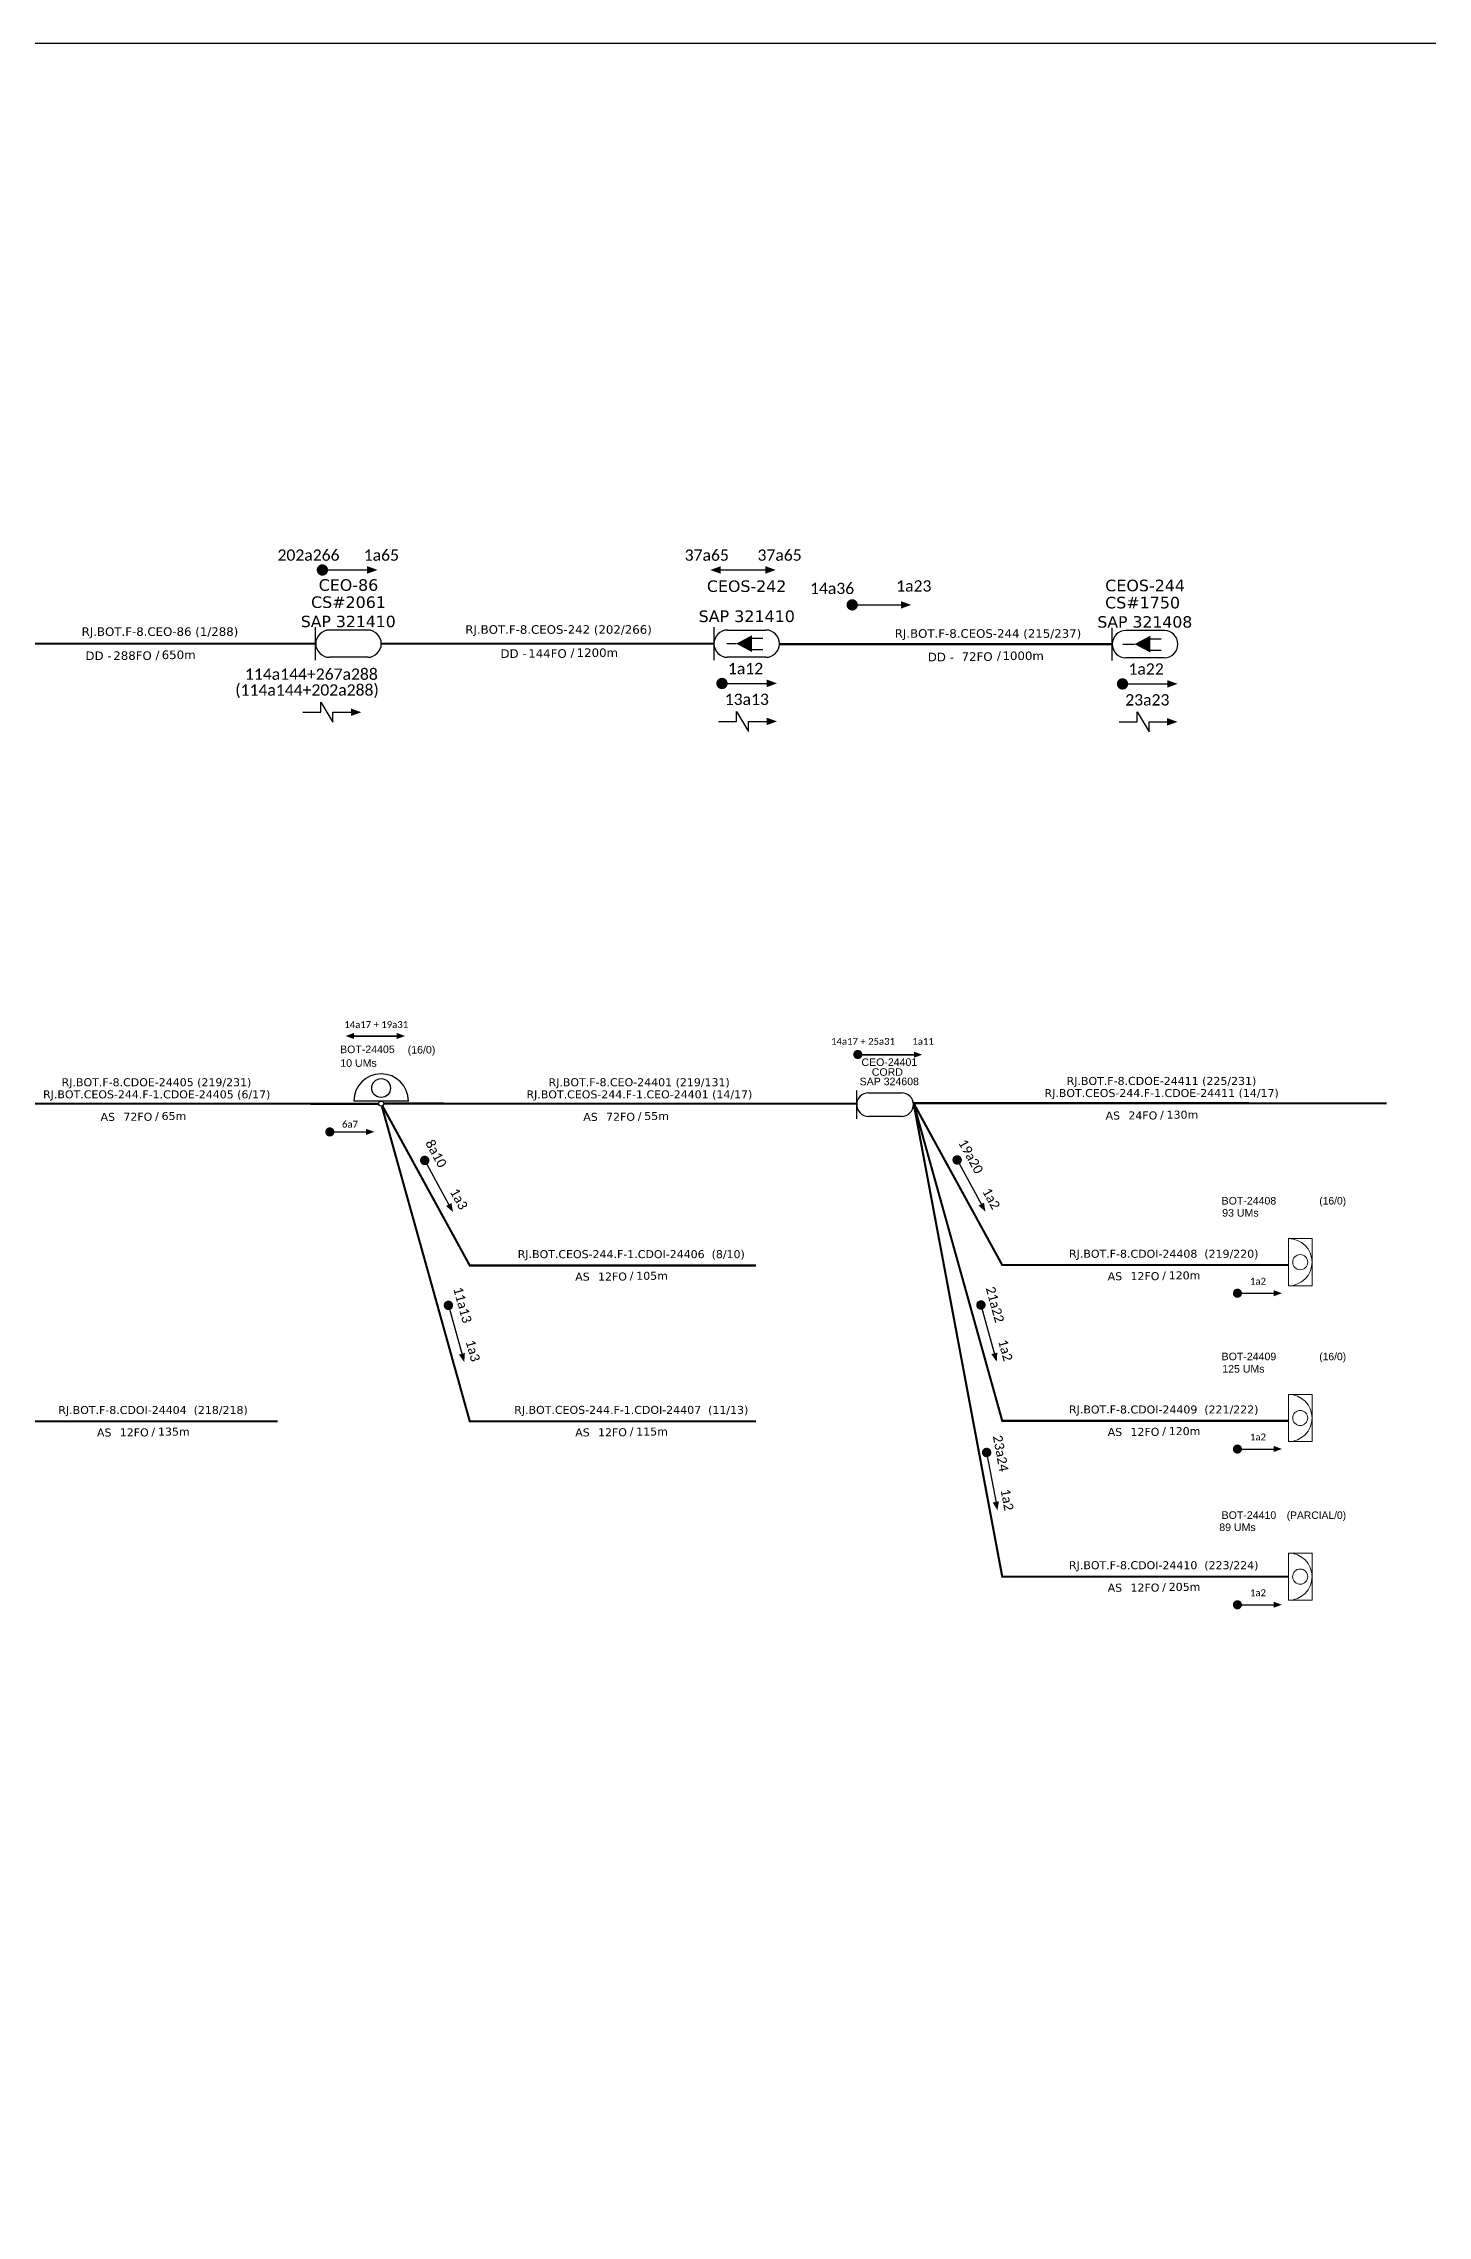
# Model space of a CAD drawing. Header units: millimetres. Extents: x -1286 to 1358, y -500 to 94.
# Drawn here: x -1023.2 to -780.8, y -286.2 to 94.2 of the extents above; entities that cross this region are included whole.
import ezdxf
from ezdxf.enums import TextEntityAlignment as Align

# ---------------------------------------------------------------- set-up
doc = ezdxf.new("R2010")
doc.units = ezdxf.units.MM
for name, color, linetype, lineweight in [("20.0-LEGENDA DOS CDO'S", 1, 'Continuous', 0), ('20.1-CDO_INTERIOR', 1, 'Continuous', 0), ('20.2-CDO_POSTE', 1, 'Continuous', 5), ('40.1-ETIQUETAS', 1, 'Continuous', 20)]:
    doc.layers.add(name, color=color, linetype=linetype, lineweight=lineweight)
for name, color, linetype in [('20.4-CEOS', 1, 'Continuous'), ('20.5-CEO', 1, 'Continuous'), ('CAP a instalar', 1, 'Continuous'), ('CD a instalar', 1, 'Continuous'), ('label_cabos', 7, 'Continuous'), ('SETA', 7, 'Continuous'), ('texto', 255, 'Continuous')]:
    doc.layers.add(name, color=color, linetype=linetype)
doc.styles.add('ARIAL', font='arial.ttf')
doc.styles.add('siredit', font='verdana.ttf')
doc.linetypes.add('FENCELINE1', pattern='A,0.25,-0.1,[133,ltypeshp.shx,S=0.1,R=0,X=-0.1,Y=0],-0.1,1', length=1.45)

# ---------------------------------------------------------------- blocks, each defined once
blk = doc.blocks.new('ETIQUETA_RS5F')
at = {"layer": '40.1-ETIQUETAS', "color": 0, "style": 'siredit'}
blk.add_text('/', height=1.5, dxfattribs=at).set_placement((1.58, -1.95), align=Align.MIDDLE_RIGHT)
for tag, p in [('ETIQUETA_R_PRIMARIA', (1.21, 4.1)), ('ETIQUETA_R_SECUNDARIA', (1.21, 2.1)), ('F_ATIVAS/F_MORTAS', (1.14, -4.24))]:
    blk.add_attdef(tag, text='', height=1.5, dxfattribs=at).set_placement(p, align=Align.MIDDLE_CENTER)
for tag, p in [('TIPO_CABO', (-6.58, -2.12)), ('CAP_CABO', (0.4, -2.09))]:
    blk.add_attdef(tag, text='', height=1.5, dxfattribs=at).set_placement(p, align=Align.MIDDLE_RIGHT)
blk.add_attdef('METROS', text='', height=1.5, dxfattribs=at).set_placement((2.14, -1.95), align=Align.MIDDLE_LEFT)
for tag, p in [('FUSÃO_1', (0.85, -8.39)), ('FUSÃO_2', (0.85, -10.6)), ('FUSÃO_3', (0.85, -12.93)), ('FUSÃO_4', (0.85, -15.14)), ('FUSÃO_5', (0.85, -17.16))]:
    blk.add_attdef(tag, text='', height=1.5, dxfattribs=at).set_placement(p, align=Align.CENTER)
blk = doc.blocks.new('CDOE-TEXTO PADRÃO')
at = {"layer": "20.0-LEGENDA DOS CDO'S", "color": 0, "style": 'ARIAL'}
for tag, p in [('CDO_N', (0.49, 7.39)), ('CORDOALHA', (0.5, 4.33)), ('SAP', (0.51, 1.67)), ('SPLITER_1', (0.59, -0.91)), ('SPLITER_2', (0.6, -3.55)), ('(XX-XX_F)S', (0.54, -8.29)), ('(XX-XX_L)S', (0.55, -10.83)), ('UMS', (0.55, -13.15))]:
    blk.add_attdef(tag, p, '', height=1.7, rotation=0.118, dxfattribs=at)
blk.add_attdef('FIBRAS_UTILIZADAS', text='', height=1.7, rotation=0.118, dxfattribs=at).set_placement((19.77, 7.43), align=Align.CENTER)
blk = doc.blocks.new('CDOI_INT')
at = {"layer": '20.1-CDO_INTERIOR', "color": 0, "lineweight": 18}
blk.add_lwpolyline([(4.25, -4.25), (4.25, 4.25), (0, 4.25), (0, -4.25)], close=True, dxfattribs=at)
blk.add_circle((2.12, 0), 1.36, dxfattribs=at)
blk.add_arc((0, 0), 4.25, 270, 90, dxfattribs=at)
at = {"layer": "20.0-LEGENDA DOS CDO'S", "color": 0, "style": 'ARIAL'}
for tag, p in [('CDO_N', (-0.08, 10.38)), ('SPLITER_1', (21.18, 10.38)), ('SURVEY', (-0.08, 8.2)), ('SPLITER_2', (21.19, 8.68)), ('SAP', (-0.08, 6.23)), ('1:XX', (5.94, -2.22)), ('UMS', (5.94, -4.24))]:
    blk.add_attdef(tag, p, '', height=1.36, dxfattribs=at)
blk.add_attdef('FIBRAS_UTILIZADAS', text='', height=1.36, dxfattribs=at).set_placement((15.34, 10.38), align=Align.CENTER)

msp = doc.modelspace()

# ---------------------------------------------------------------- linework, layer by layer
msp.add_lwpolyline([(-1286.07, -499.81), (-445.07, -499.81), (-445.07, 94.19), (-1286.07, 94.19)], close=True)
at = {"color": 7}
for points, const_width in [([(-974.84, 1.99, 1), (-973.85, 1.99, 1)], 0.99), ([(-882.08, -4.12, 1), (-881.09, -4.12, 1)], 0.99), ([(-904.88, -17.88, 1), (-903.89, -17.88, 1)], 0.99), ([(-834.75, -17.96, 1), (-833.76, -17.96, 1)], 0.99), ([(-881.01, -82.85, 1), (-880.21, -82.85, 1)], 0.802), ([(-973.45, -96.41, 1), (-972.65, -96.41, 1)], 0.802), ([(-956.55, -101, 1), (-956.32, -101.79, 1)], 0.824), ([(-863.41, -100.96, 1), (-863.01, -101.68, 1)], 0.824), ([(-814.54, -124.66, 1), (-813.74, -124.66, 1)], 0.801), ([(-952.39, -126.38, 1), (-952.17, -127.18, 1)], 0.824), ([(-859.17, -126.32, 1), (-858.94, -127.11, 1)], 0.824), ([(-858.13, -152.14, 1), (-857.97, -152.95, 1)], 0.824), ([(-814.54, -151.94, 1), (-813.74, -151.94, 1)], 0.801), ([(-814.54, -179.21, 1), (-813.74, -179.21, 1)], 0.801)]:
    msp.add_lwpolyline(points, format="xyb", close=True, dxfattribs=dict(at, const_width=const_width))
for points in [[(-974.61, -22.92), (-974.61, -21.17), (-972.52, -24.67), (-972.51, -22.92)], [(-901.83, -24.52), (-901.83, -22.77), (-899.74, -26.27), (-899.74, -24.52)], [(-831.7, -24.6), (-831.7, -22.85), (-829.61, -26.35), (-829.6, -24.6)]]:
    msp.add_lwpolyline(points, dxfattribs=at)
at = {"layer": '20.1-CDO_INTERIOR', "color": 1, "lineweight": 18}
for points in [[(-801.08, -123.36), (-801.08, -115.09), (-805.21, -115.09), (-805.21, -123.36)], [(-801.08, -150.63), (-801.08, -142.36), (-805.21, -142.36), (-805.21, -150.63)]]:
    msp.add_lwpolyline(points, close=True, dxfattribs=at)
for centre in [(-803.14, -119.22), (-803.14, -146.5)]:
    msp.add_circle(centre, 1.32, dxfattribs=at)
for centre in [(-805.21, -119.22), (-805.21, -146.5)]:
    msp.add_arc(centre, 4.14, 270, 90, dxfattribs=at)
at = {"layer": '20.4-CEOS', "color": 7}
for p, q in [((-966.42, -8.52), (-973.13, -8.52)), ((-826.95, -8.6), (-833.66, -8.6)), ((-966.42, -13.3), (-973.13, -13.3)), ((-826.95, -13.39), (-833.66, -13.39))]:
    msp.add_line(p, q, dxfattribs=at)
at = {"layer": '20.4-CEOS', "color": 5}
for p, q in [((-880.8, -94.11), (-880.8, -89.13)), ((-878.73, -89.56), (-872.94, -89.56)), ((-872.94, -93.69), (-878.73, -93.69))]:
    msp.add_line(p, q, dxfattribs=at)
at = {"layer": '20.4-CEOS', "color": 7}
for points in [[(-975.53, -13.79), (-975.53, -8.02)], [(-901.9, -10.91), (-903.51, -10.91)], [(-899.25, -9.96), (-897.21, -9.96)], [(-836.05, -13.88), (-836.05, -8.11)], [(-834.2, -10.99), (-832.16, -10.99)], [(-829.51, -10.04), (-827.47, -10.04)], [(-899.25, -11.95), (-897.21, -11.95)], [(-829.51, -12.03), (-827.47, -12.03)]]:
    msp.add_lwpolyline(points, dxfattribs=at)
for points in [[(-901.9, -10.91, 0, 2.95, 0), (-899.13, -10.91, 2.95, 2.95, 0)], [(-832.16, -10.99, 0, 2.95, 0), (-829.39, -10.99, 2.95, 2.95, 0)]]:
    msp.add_lwpolyline(points, format="xyseb", dxfattribs=at)
for centre, start, end in [((-973.13, -10.91), 90, 270), ((-966.42, -10.91), 270, 90), ((-833.66, -10.99), 90, 270), ((-826.95, -10.99), 270, 90)]:
    msp.add_arc(centre, 2.39, start, end, dxfattribs=at)
at = {"layer": '20.4-CEOS', "color": 5}
for centre, start, end in [((-878.73, -91.62), 90, 270), ((-872.94, -91.62), 270, 90)]:
    msp.add_arc(centre, 2.07, start, end, dxfattribs=at)
at = {"layer": '20.5-CEO', "color": 7}
for p, q in [((-903.4, -8.52), (-896.69, -8.52)), ((-896.69, -13.3), (-903.4, -13.3))]:
    msp.add_line(p, q, dxfattribs=at)
msp.add_lwpolyline([(-905.8, -8.02), (-905.8, -13.79)], dxfattribs=at)
for centre, start, end in [((-903.4, -10.91), 90, 270), ((-896.69, -10.91), 270, 90)]:
    msp.add_arc(centre, 2.39, start, end, dxfattribs=at)
at = {"layer": '40.1-ETIQUETAS', "color": 7, "const_width": 0.4}
for points in [[(-1033.79, -10.91), (-975.53, -10.91)], [(-964.03, -10.91), (-905.8, -10.91)], [(-894.28, -10.99), (-836.05, -10.99)]]:
    msp.add_lwpolyline(points, dxfattribs=at)
at = {"layer": 'CAP a instalar', "color": 7, "linetype": 'FENCELINE1', "ltscale": 5, "const_width": 0.374}
for points in [[(-1047.36, -91.46), (-964.5, -91.48)], [(-963.62, -91.44), (-880.77, -91.46)], [(-870.84, -91.37), (-787.98, -91.39)]]:
    msp.add_lwpolyline(points, dxfattribs=at)
at = {"layer": 'CD a instalar', "color": 7, "linetype": 'FENCELINE1', "ltscale": 5, "const_width": 0.374}
for points in [[(-805.21, -174.27), (-855.32, -174.27), (-870.84, -91.38)], [(-982.17, -147.09), (-1032.28, -147.09), (-1047.68, -91.89)], [(-898.44, -147.07), (-948.55, -147.07), (-963.95, -91.87)], [(-898.44, -119.79), (-948.55, -119.79), (-963.85, -91.83)]]:
    msp.add_lwpolyline(points, dxfattribs=at)
at = {"layer": 'CD a instalar', "linetype": 'FENCELINE1', "ltscale": 5, "const_width": 0.374}
msp.add_lwpolyline([(-805.21, -147), (-855.32, -147), (-870.84, -91.38)], dxfattribs=at)
at = {"layer": 'CD a instalar', "color": 1, "linetype": 'FENCELINE1', "ltscale": 5, "const_width": 0.374}
msp.add_lwpolyline([(-805.21, -119.72), (-855.32, -119.72), (-870.84, -91.37)], dxfattribs=at)
at = {"layer": 'label_cabos', "color": 7}
msp.add_line((-959.29, -91), (-968.84, -91), dxfattribs=at)
for centre, radius in [((-964.07, -88.73), 1.65), ((-964.06, -91.44), 0.442)]:
    msp.add_circle(centre, radius, dxfattribs=at)
msp.add_arc((-964.07, -91), 4.77, 0, 180, dxfattribs=at)
at = {"layer": 'SETA', "color": 7}
for points in [[(-974.34, 1.99), (-965.83, 1.99)], [(-904.61, 1.99), (-896.1, 1.99)], [(-881.58, -4.12), (-873.07, -4.12)], [(-904.39, -17.88), (-895.88, -17.88)], [(-834.26, -17.96), (-825.74, -17.96)], [(-977.77, -22.92), (-974.61, -22.92)], [(-972.51, -22.92), (-969.35, -22.92)], [(-904.99, -24.52), (-901.83, -24.52)], [(-899.74, -24.52), (-896.58, -24.52)], [(-834.86, -24.6), (-831.7, -24.6)], [(-829.6, -24.6), (-826.44, -24.6)], [(-969.35, -79.62), (-960.78, -79.62)], [(-960.78, -79.62), (-969.35, -79.62)], [(-880.77, -82.89), (-870.24, -82.89)], [(-870.24, -82.89), (-880.77, -82.89)], [(-973.05, -96.41), (-966.16, -96.41)], [(-956.43, -101.39), (-951.84, -109.8)], [(-863.21, -101.32), (-858.61, -109.74)], [(-814.14, -124.66), (-807.26, -124.66)], [(-952.28, -126.78), (-949.72, -136.01)], [(-859.06, -126.71), (-856.49, -135.95)], [(-814.14, -151.94), (-807.26, -151.94)], [(-858.05, -152.54), (-856.29, -161.96)], [(-814.14, -179.21), (-807.26, -179.21)]]:
    msp.add_lwpolyline(points, dxfattribs=at)
for points in [[(-966.52, 2.66), (-964.7, 2), (-966.52, 1.34)], [(-904.61, 2.65), (-906.43, 1.99), (-904.61, 1.33)], [(-896.79, 2.66), (-894.97, 2), (-896.79, 1.34)], [(-873.07, -3.46), (-871.26, -4.12), (-873.07, -4.78)], [(-896.56, -17.2), (-894.75, -17.86), (-896.56, -18.52)], [(-826.43, -17.29), (-824.61, -17.95), (-826.43, -18.61)], [(-969.35, -22.26), (-967.54, -22.92), (-969.35, -23.58)], [(-896.58, -23.86), (-894.76, -24.52), (-896.58, -25.18)], [(-826.44, -23.94), (-824.63, -24.6), (-826.44, -25.26)], [(-968.8, -79.07), (-970.27, -79.61), (-968.8, -80.14)], [(-961.34, -79.07), (-959.87, -79.61), (-961.34, -80.14)], [(-870.79, -82.35), (-869.32, -82.88), (-870.79, -83.42)], [(-966.71, -95.87), (-965.24, -96.4), (-966.71, -96.94)], [(-951.74, -108.85), (-951.49, -110.43), (-952.7, -109.38)], [(-858.51, -108.78), (-858.26, -110.37), (-859.47, -109.31)], [(-807.81, -124.12), (-806.34, -124.65), (-807.81, -125.19)], [(-949.4, -135.11), (-949.51, -136.71), (-950.45, -135.41)], [(-856.17, -135.04), (-856.29, -136.64), (-857.23, -135.34)], [(-807.81, -151.39), (-806.34, -151.93), (-807.81, -152.46)], [(-855.9, -161.09), (-856.15, -162.67), (-856.98, -161.3)], [(-807.81, -178.67), (-806.34, -179.2), (-807.81, -179.73)]]:
    msp.add_solid(points, dxfattribs=at)

# ---------------------------------------------------------------- block references
at = {"layer": '20.2-CDO_POSTE', "color": 7}
ref = msp.add_blockref('CDOE-TEXTO PADRÃO', (-965.57, -91.5), dxfattribs=dict(at, xscale=0.7796250022947789, yscale=0.7796250022947789, zscale=0.7796250022947789))
ref.add_attrib('CDO_N', 'BOT-24405', (-971.25, -82.62), dxfattribs={"layer": "20.0-LEGENDA DOS CDO'S", "color": 0, "height": 1.325, "rotation": 0.118, "style": 'ARIAL'})
ref.add_attrib('CORDOALHA', '10 UMs', (-971.21, -85.01), dxfattribs={"layer": '20.1-CDO_INTERIOR', "color": 0, "height": 1.325, "rotation": 0.118, "style": 'ARIAL'})
ref.add_attrib('FIBRAS_UTILIZADAS', '       (16/0)', dxfattribs={"layer": "20.0-LEGENDA DOS CDO'S", "color": 0, "height": 1.3253, "rotation": 0.118, "style": 'ARIAL'}).set_placement((-958.79, -82.68), align=Align.CENTER)
at = {"layer": '20.2-CDO_POSTE', "color": 5}
ref = msp.add_blockref('CDOE-TEXTO PADRÃO', (-879.96, -90.28), dxfattribs=dict(at, xscale=0.778325953781482, yscale=0.778325953781482, zscale=0.778325953781482))
ref.add_attrib('CDO_N', 'CEO-24401', (-879.96, -84.86), dxfattribs={"layer": "20.0-LEGENDA DOS CDO'S", "color": 0, "height": 1.323, "rotation": 0.118, "style": 'ARIAL'})
ref.add_attrib('CORDOALHA', 'CORD', (-878.15, -86.58), dxfattribs={"layer": "20.0-LEGENDA DOS CDO'S", "color": 0, "height": 1.323, "rotation": 0.118, "style": 'ARIAL'})
ref.add_attrib('SAP', 'SAP 324608', (-880.28, -88.24), dxfattribs={"layer": "20.0-LEGENDA DOS CDO'S", "color": 0, "height": 1.323, "rotation": 0.118, "style": 'ARIAL'})
at = {"layer": '40.1-ETIQUETAS', "color": 7}
ref = msp.add_blockref('ETIQUETA_RS5F', (-1004.47, -91.8), dxfattribs=dict(at, xscale=0.9339911297765174, yscale=0.9339911297765174, zscale=0.9339911297765174))
ref.add_attrib('ETIQUETA_R_PRIMARIA', 'RJ.BOT.F-8.CDOE-24405 (219/231)', dxfattribs={"color": 0, "height": 1.401, "style": 'siredit'}).set_placement((-1003.4, -87.71), align=Align.MIDDLE_CENTER)
ref.add_attrib('ETIQUETA_R_SECUNDARIA', 'RJ.BOT.CEOS-244.F-1.CDOE-24405 (6/17)', dxfattribs={"color": 0, "height": 1.401, "style": 'siredit'}).set_placement((-1003.36, -89.83), align=Align.MIDDLE_CENTER)
ref.add_attrib('TIPO_CABO', 'AS', dxfattribs={"color": 0, "height": 1.401, "style": 'siredit'}).set_placement((-1010.65, -93.77), align=Align.MIDDLE_RIGHT)
ref.add_attrib('CAP_CABO', '72FO', dxfattribs={"color": 0, "height": 1.401, "style": 'siredit'}).set_placement((-1004.13, -93.75), align=Align.MIDDLE_RIGHT)
ref.add_attrib('METROS', '65m', dxfattribs={"color": 0, "height": 1.401, "style": 'siredit'}).set_placement((-1002.5, -93.62), align=Align.MIDDLE_LEFT)
ref = msp.add_blockref('ETIQUETA_RS5F', (-828.51, -91.56), dxfattribs=dict(at, xscale=0.9339911297765174, yscale=0.9339911297765174, zscale=0.9339911297765174))
ref.add_attrib('ETIQUETA_R_PRIMARIA', 'RJ.BOT.F-8.CDOE-24411 (225/231)', dxfattribs={"color": 0, "height": 1.401, "style": 'siredit'}).set_placement((-827.44, -87.48), align=Align.MIDDLE_CENTER)
ref.add_attrib('ETIQUETA_R_SECUNDARIA', 'RJ.BOT.CEOS-244.F-1.CDOE-24411 (14/17)', dxfattribs={"color": 0, "height": 1.401, "style": 'siredit'}).set_placement((-827.41, -89.6), align=Align.MIDDLE_CENTER)
ref.add_attrib('TIPO_CABO', 'AS', dxfattribs={"color": 0, "height": 1.401, "style": 'siredit'}).set_placement((-834.69, -93.54), align=Align.MIDDLE_RIGHT)
ref.add_attrib('CAP_CABO', '24FO', dxfattribs={"color": 0, "height": 1.401, "style": 'siredit'}).set_placement((-828.17, -93.52), align=Align.MIDDLE_RIGHT)
ref.add_attrib('METROS', '130m', dxfattribs={"color": 0, "height": 1.401, "style": 'siredit'}).set_placement((-826.54, -93.39), align=Align.MIDDLE_LEFT)
at = {"layer": 'CD a instalar', "color": 7, "linetype": 'FENCELINE1', "ltscale": 5}
ref = msp.add_blockref('ETIQUETA_RS5F', (-921.37, -119.77), dxfattribs=dict(at, xscale=0.9339911297772453, yscale=0.9339911297772453, zscale=0.9339911297772453))
ref.add_attrib('ETIQUETA_R_SECUNDARIA', 'RJ.BOT.CEOS-244.F-1.CDOI-24406  (8/10)', dxfattribs={"layer": '40.1-ETIQUETAS', "color": 0, "height": 1.401, "style": 'siredit'}).set_placement((-920.27, -117.81), align=Align.MIDDLE_CENTER)
ref.add_attrib('TIPO_CABO', 'AS', dxfattribs={"layer": '40.1-ETIQUETAS', "color": 0, "height": 1.401, "style": 'siredit'}).set_placement((-927.55, -121.75), align=Align.MIDDLE_RIGHT)
ref.add_attrib('CAP_CABO', '12FO', dxfattribs={"layer": '40.1-ETIQUETAS', "color": 0, "height": 1.401, "style": 'siredit'}).set_placement((-921.03, -121.73), align=Align.MIDDLE_RIGHT)
ref.add_attrib('METROS', '105m', dxfattribs={"layer": '40.1-ETIQUETAS', "color": 0, "height": 1.401, "style": 'siredit'}).set_placement((-919.4, -121.6), align=Align.MIDDLE_LEFT)
ref = msp.add_blockref('ETIQUETA_RS5F', (-1005.11, -147.07), dxfattribs=dict(at, xscale=0.9339911297772453, yscale=0.9339911297772453, zscale=0.9339911297772453))
ref.add_attrib('ETIQUETA_R_SECUNDARIA', 'RJ.BOT.F-8.CDOI-24404  (218/218)', dxfattribs={"layer": '40.1-ETIQUETAS', "color": 0, "height": 1.401, "style": 'siredit'}).set_placement((-1004, -145.1), align=Align.MIDDLE_CENTER)
ref.add_attrib('TIPO_CABO', 'AS', dxfattribs={"layer": '40.1-ETIQUETAS', "color": 0, "height": 1.401, "style": 'siredit'}).set_placement((-1011.29, -149.04), align=Align.MIDDLE_RIGHT)
ref.add_attrib('CAP_CABO', '12FO', dxfattribs={"layer": '40.1-ETIQUETAS', "color": 0, "height": 1.401, "style": 'siredit'}).set_placement((-1004.76, -149.02), align=Align.MIDDLE_RIGHT)
ref.add_attrib('METROS', '135m', dxfattribs={"layer": '40.1-ETIQUETAS', "color": 0, "height": 1.401, "style": 'siredit'}).set_placement((-1003.13, -148.89), align=Align.MIDDLE_LEFT)
ref = msp.add_blockref('ETIQUETA_RS5F', (-921.37, -147.04), dxfattribs=dict(at, xscale=0.9339911297772453, yscale=0.9339911297772453, zscale=0.9339911297772453))
ref.add_attrib('ETIQUETA_R_SECUNDARIA', 'RJ.BOT.CEOS-244.F-1.CDOI-24407  (11/13)', dxfattribs={"layer": '40.1-ETIQUETAS', "color": 0, "height": 1.401, "style": 'siredit'}).set_placement((-920.27, -145.08), align=Align.MIDDLE_CENTER)
ref.add_attrib('TIPO_CABO', 'AS', dxfattribs={"layer": '40.1-ETIQUETAS', "color": 0, "height": 1.401, "style": 'siredit'}).set_placement((-927.55, -149.02), align=Align.MIDDLE_RIGHT)
ref.add_attrib('CAP_CABO', '12FO', dxfattribs={"layer": '40.1-ETIQUETAS', "color": 0, "height": 1.401, "style": 'siredit'}).set_placement((-921.03, -149), align=Align.MIDDLE_RIGHT)
ref.add_attrib('METROS', '115m', dxfattribs={"layer": '40.1-ETIQUETAS', "color": 0, "height": 1.401, "style": 'siredit'}).set_placement((-919.4, -148.87), align=Align.MIDDLE_LEFT)
ref = msp.add_blockref('CDOI_INT', (-805.21, -174.28), dxfattribs=dict(at, xscale=0.9732407542369091, yscale=0.9732407542369091, zscale=0.9732407542369091))
ref.add_attrib('CDO_N', 'BOT-24410    ', dxfattribs={"layer": "20.0-LEGENDA DOS CDO'S", "color": 0, "height": 1.3239, "style": 'ARIAL'}).set_placement((-805.29, -164.17), align=Align.RIGHT)
ref.add_attrib('FIBRAS_UTILIZADAS', '        (PARCIAL/0)', dxfattribs={"layer": "20.0-LEGENDA DOS CDO'S", "color": 0, "height": 1.3056, "style": 'ARIAL', "width": 0.986168}).set_placement((-795.11, -164.17), align=Align.RIGHT)
ref.add_attrib('SURVEY', '     89 UMs           ', dxfattribs={"layer": "20.0-LEGENDA DOS CDO'S", "color": 0, "height": 1.3239, "style": 'ARIAL'}).set_placement((-805.29, -166.3), align=Align.RIGHT)
ref = msp.add_blockref('ETIQUETA_RS5F', (-828.14, -174.25), dxfattribs=dict(at, xscale=0.9339911297772453, yscale=0.9339911297772453, zscale=0.9339911297772453))
ref.add_attrib('ETIQUETA_R_SECUNDARIA', 'RJ.BOT.F-8.CDOI-24410  (223/224)', dxfattribs={"layer": '40.1-ETIQUETAS', "color": 0, "height": 1.401, "style": 'siredit'}).set_placement((-827.04, -172.28), align=Align.MIDDLE_CENTER)
ref.add_attrib('TIPO_CABO', 'AS', dxfattribs={"layer": '40.1-ETIQUETAS', "color": 0, "height": 1.401, "style": 'siredit'}).set_placement((-834.32, -176.22), align=Align.MIDDLE_RIGHT)
ref.add_attrib('CAP_CABO', '12FO', dxfattribs={"layer": '40.1-ETIQUETAS', "color": 0, "height": 1.401, "style": 'siredit'}).set_placement((-827.8, -176.2), align=Align.MIDDLE_RIGHT)
ref.add_attrib('METROS', '205m', dxfattribs={"layer": '40.1-ETIQUETAS', "color": 0, "height": 1.401, "style": 'siredit'}).set_placement((-826.17, -176.07), align=Align.MIDDLE_LEFT)

# ---------------------------------------------------------------- texts
at = {"color": 7, "attachment_point": 5}
for s, insert, char_height, width in [('{\\fCalibri|b0|i0|c0|p34;\\C7;202a266}', (-976.78, 4.59), 1.98, 25.1052), ('{\\fCalibri|b0|i0|c0|p34;\\C7;1a65}', (-964.03, 4.59), 1.98, 25.1052), ('{\\fCalibri|b0|i0|c0|p34;\\C7;37a65}', (-907.05, 4.59), 1.98, 25.1052), ('{\\fCalibri|b0|i0|c0|p34;\\C7;37a65}', (-894.3, 4.59), 1.98, 25.1052), ('\\fCalibri|b0|i0|c0|p34;114a144+267a288', (-976.28, -16.26), 1.98, 25.1052), ('{\\fCalibri|b0|i0|c0|p34;\\C7;1a12}', (-900.26, -15.28), 1.98, 25.1052), ('{\\fCalibri|b0|i0|c0|p34;\\C7;1a22}', (-830.13, -15.36), 1.98, 25.1052), ('{\\fCalibri|b0|i0|c0|p34;(114a144+202a288)}', (-977.04, -19.23), 1.98, 25.1052), ('{\\fCalibri|b0|i0|c0|p34;\\C7;13a13}', (-900.04, -20.67), 1.98, 25.1052), ('{\\fCalibri|b0|i0|c0|p34;\\C7;23a23}', (-829.91, -20.76), 1.98, 25.1052), ('{\\fCalibri|b0|i0|c0|p34;\\C7;1a2}', (-810.54, -122.56), 1.2011, 20.306), ('{\\fCalibri|b0|i0|c0|p34;\\C7;1a2}', (-810.54, -149.83), 1.2011, 20.306), ('{\\fCalibri|b0|i0|c0|p34;\\C7;1a2}', (-810.54, -177.11), 1.2011, 20.306)]:
    msp.add_mtext(s, dxfattribs=dict(at, insert=insert, char_height=char_height, width=width))
for s, insert, char_height, width, rotation in [('{\\fCalibri|b0|i0|c0|p34;\\C7;1a23}', (-870.8, -0.81), 1.98, 25.1052, 0), ('{\\fCalibri|b0|i0|c0|p34;\\C7;14a36}', (-885.11, -1.24), 1.98, 25.1052, 0), ('{\\fCalibri|b0|i0|c0|p34;\\C256;8a10}', (-954.44, -100.2), 1.6483, 121.6807, 298.5659), ('{\\fCalibri|b0|i0|c0|p34;\\C256;19a20}', (-860.81, -100.7), 1.6483, 121.6807, 298.5659), ('{\\fCalibri|b0|i0|c0|p34;\\C256;1a3}', (-950.45, -108.15), 1.6483, 121.6807, 298.5659), ('{\\fCalibri|b0|i0|c0|p34;\\C256;1a2}', (-857.23, -108.08), 1.6483, 121.6807, 298.5659), ('{\\fCalibri|b0|i0|c0|p34;\\C256;11a13}', (-949.81, -126.72), 1.6483, 121.6807, 285.4552), ('{\\fCalibri|b0|i0|c0|p34;\\C256;21a22}', (-856.58, -126.65), 1.6483, 121.6807, 285.4552), ('{\\fCalibri|b0|i0|c0|p34;\\C256;1a3}', (-947.99, -134.72), 1.6483, 121.6807, 285.4552), ('{\\fCalibri|b0|i0|c0|p34;\\C256;1a2}', (-854.76, -134.65), 1.6483, 121.6807, 285.4552), ('{\\fCalibri|b0|i0|c0|p34;\\C256;23a24}', (-855.58, -152.7), 1.6483, 121.6807, 280.4745), ('{\\fCalibri|b0|i0|c0|p34;\\C256;1a2}', (-854.46, -160.82), 1.6483, 121.6807, 280.4745)]:
    msp.add_mtext(s, dxfattribs=dict(at, insert=insert, char_height=char_height, width=width, rotation=rotation))
at = {"layer": "20.0-LEGENDA DOS CDO'S", "color": 1, "style": 'ARIAL'}
for s, p in [('BOT-24408    ', (-805.29, -109.12)), ('93 UMs          ', (-805.29, -111.24)), ('BOT-24409    ', (-805.29, -136.39)), ('125 UMs          ', (-804.26, -138.55))]:
    msp.add_text(s, height=1.3239, dxfattribs=at).set_placement(p, align=Align.RIGHT)
at = {"layer": "20.0-LEGENDA DOS CDO'S", "color": 1, "style": 'ARIAL', "width": 0.986168}
for p in [(-795.11, -109.12), (-795.11, -136.39)]:
    msp.add_text('        (16/0)', height=1.3056, dxfattribs=at).set_placement(p, align=Align.RIGHT)
at = {"layer": '20.4-CEOS', "color": 7, "style": 'siredit'}
for s, height, p in [('CEO-86', 2.028, (-969.78, -0.64)), ('CEOS-244', 2.028, (-830.3, -0.72)), ('CS#2061', 2.028, (-969.78, -3.64)), ('CS#1750 ', 2.028, (-830.3, -3.72)), ('SAP 321410', 2, (-969.82, -7.02)), ('SAP 321408', 2, (-830.35, -7.1))]:
    msp.add_text(s, height=height, dxfattribs=at).set_placement(p, align=Align.MIDDLE_CENTER)
msp.add_text('CEOS-242', height=2.019, dxfattribs=at).set_placement((-900.07, 0.17), align=Align.TOP_CENTER)
at = {"layer": '20.5-CEO', "color": 7, "style": 'siredit'}
msp.add_text('SAP 321410', height=2.028, dxfattribs=at).set_placement((-900.05, -5.09), align=Align.TOP_CENTER)
at = {"layer": '40.1-ETIQUETAS', "color": 7, "style": 'siredit'}
for s, height, p in [('RJ.BOT.F-8.CEO-86 (1/288)', 1.5, (-1002.79, -8.8)), ('RJ.BOT.F-8.CEOS-242 (202/266)', 1.5, (-933, -8.43)), ('RJ.BOT.F-8.CEOS-244 (215/237) ', 1.5, (-857.49, -9.13)), ('RJ.BOT.F-8.CEO-24401 (219/131)', 1.401, (-918.89, -87.71)), ('RJ.BOT.CEOS-244.F-1.CEO-24401 (14/17)', 1.401, (-918.85, -89.83))]:
    msp.add_text(s, height=height, dxfattribs=at).set_placement(p, align=Align.MIDDLE_CENTER)
for s, height, p in [('DD - ', 1.5, (-1010.61, -13.03)), ('288FO', 1.5, (-1004.23, -13)), ('/', 1.5, (-1002.87, -12.86)), ('DD - ', 1.5, (-937.95, -12.65)), ('144FO', 1.5, (-931.57, -12.63)), ('/', 1.5, (-930.21, -12.49)), ('DD - ', 1.5, (-863.13, -13.25)), ('72FO', 1.5, (-857.01, -13.17)), ('/', 1.5, (-855.56, -13.03)), ('AS', 1.401, (-926.14, -93.77)), ('72FO', 1.401, (-919.62, -93.75)), ('/', 1.4, (-918.48, -93.62))]:
    msp.add_text(s, height=height, dxfattribs=at).set_placement(p, align=Align.MIDDLE_RIGHT)
for s, height, p in [('650m', 1.5, (-1002.48, -12.86)), ('1200m', 1.5, (-929.83, -12.49)), ('1000m', 1.5, (-855.27, -13.03)), ('55m', 1.401, (-917.99, -93.62))]:
    msp.add_text(s, height=height, dxfattribs=at).set_placement(p, align=Align.MIDDLE_LEFT)
at = {"layer": '40.1-ETIQUETAS', "color": 1, "style": 'siredit'}
msp.add_text('RJ.BOT.F-8.CDOI-24408  (219/220)', height=1.401, dxfattribs=at).set_placement((-827.04, -117.74), align=Align.MIDDLE_CENTER)
for s, height, p in [('AS', 1.401, (-834.32, -121.68)), ('12FO', 1.401, (-827.8, -121.66)), ('/', 1.4, (-826.67, -121.53))]:
    msp.add_text(s, height=height, dxfattribs=at).set_placement(p, align=Align.MIDDLE_RIGHT)
msp.add_text('120m', height=1.401, dxfattribs=at).set_placement((-826.17, -121.53), align=Align.MIDDLE_LEFT)
at = {"layer": '40.1-ETIQUETAS', "style": 'siredit'}
msp.add_text('RJ.BOT.F-8.CDOI-24409  (221/222)', height=1.401, dxfattribs=at).set_placement((-827.04, -145.01), align=Align.MIDDLE_CENTER)
for s, height, p in [('AS', 1.401, (-834.32, -148.95)), ('12FO', 1.401, (-827.8, -148.93)), ('/', 1.4, (-826.67, -148.8))]:
    msp.add_text(s, height=height, dxfattribs=at).set_placement(p, align=Align.MIDDLE_RIGHT)
msp.add_text('120m', height=1.401, dxfattribs=at).set_placement((-826.17, -148.8), align=Align.MIDDLE_LEFT)
at = {"layer": 'texto', "color": 7, "char_height": 1.2031, "width": 20.3399, "attachment_point": 5}
for s, insert in [('{\\fCalibri|b0|i0|c0|p34;\\C7;14a17 + 19a31}', (-964.92, -77.62)), ('{\\fCalibri|b0|i0|c0|p34;\\C7;14a17 + 25a31}', (-879.69, -80.56)), ('{\\fCalibri|b0|i0|c0|p34;\\C7;1a11}', (-869.17, -80.56)), ('{\\fCalibri|b0|i0|c0|p34;\\C7;6a7}', (-969.51, -95.06))]:
    msp.add_mtext(s, dxfattribs=dict(at, insert=insert))

doc.saveas('drawing.dxf')
